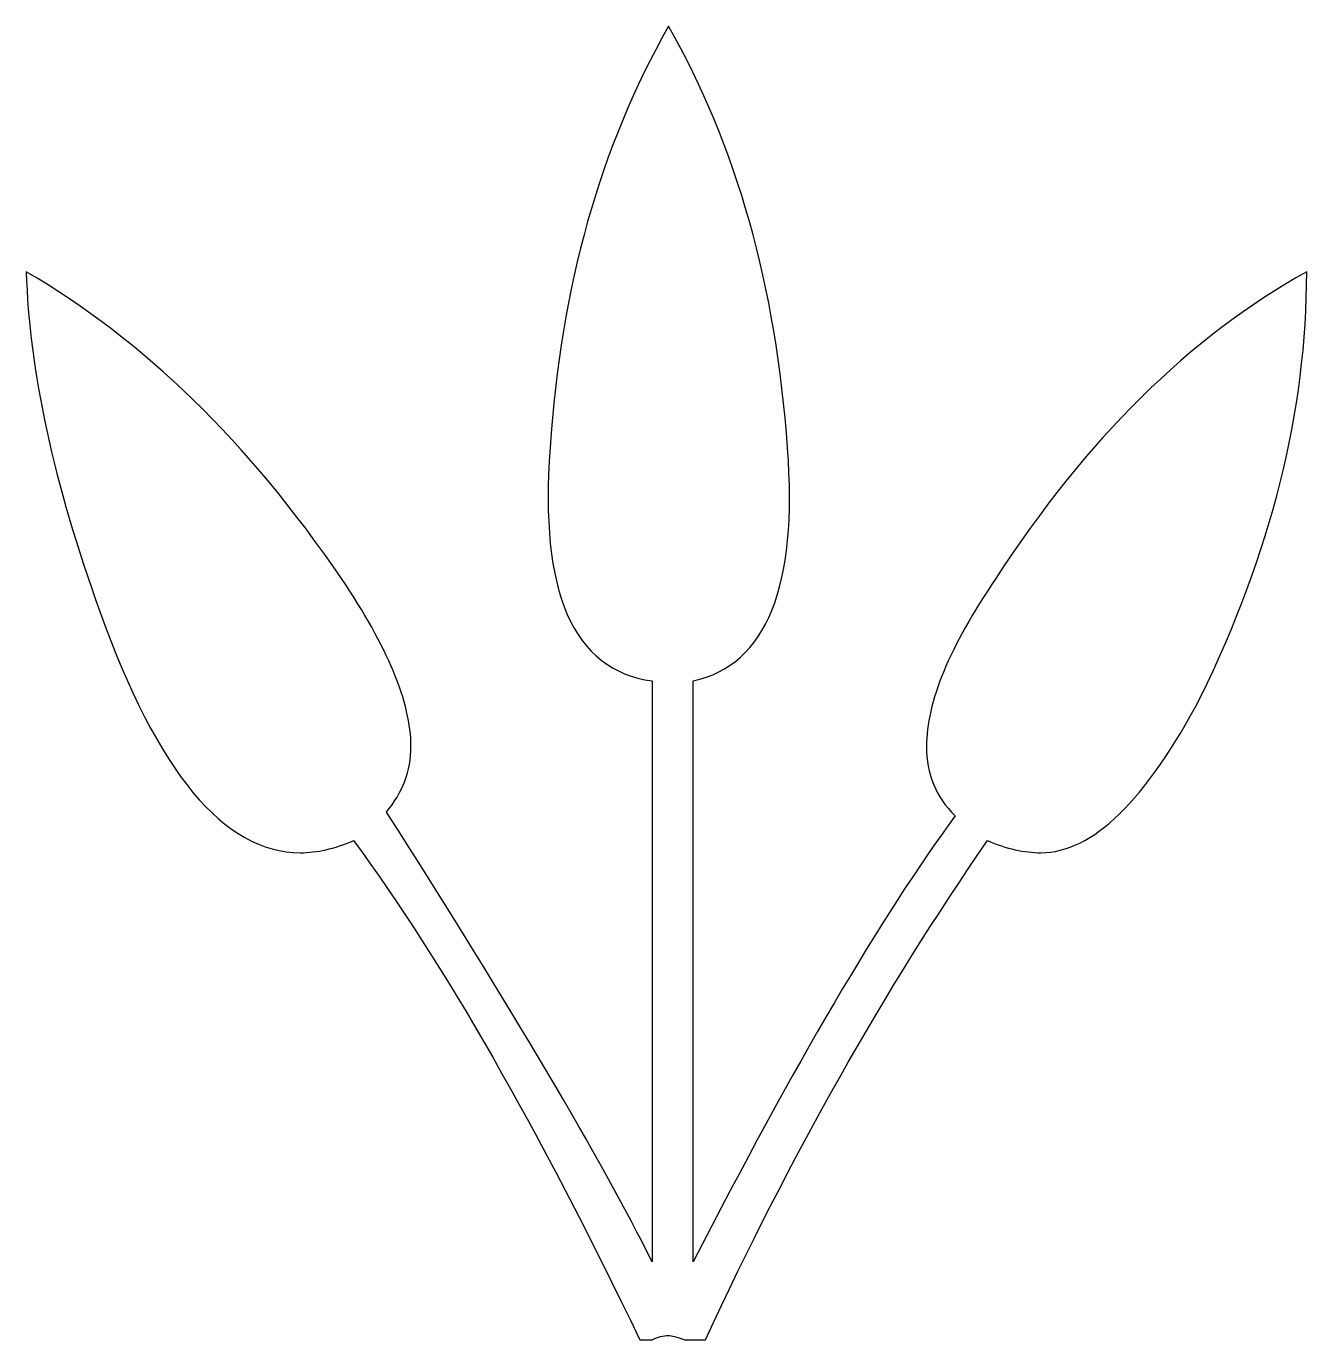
# Model space of a CAD drawing. Header units: centimetres. Extents: x -6.6 to 6.6, y -6.8 to 6.8.
import ezdxf

# ---------------------------------------------------------------- set-up
doc = ezdxf.new("R2010")
doc.units = ezdxf.units.CM
doc.header["$MEASUREMENT"] = 0
doc.layers.add('Camada 1', color=7, linetype='Continuous')

msp = doc.modelspace()

# ---------------------------------------------------------------- linework, layer by layer
at = {"layer": 'Camada 1'}
msp.add_open_spline([(-3.37514, 1.08502), (-2.89672, 0.37803), (-2.65322, -0.20398), (-2.65322, -0.65996), (-2.65322, -0.65996), (-2.65322, -0.91198), (-2.7408, -1.14158), (-2.90844, -1.33917), (-2.90844, -1.33917), (-1.60558, -3.37458), (-0.68824, -4.93375), (-0.14788, -6.01023), (-0.14788, -6.01023), (-0.14788, -6.01023), (-0.14789, 0.02136), (-0.14789, 0.02136), (-0.14789, 0.02136), (-0.97125, 0.13563), (-1.32365, 0.94298), (-1.20728, 2.44127), (-1.20728, 2.44127), (-1.09944, 4.11362), (-0.68827, 5.57132), (0.02189, 6.81758), (0.02189, 6.81758), (0.72994, 5.57131), (1.14002, 4.11362), (1.25638, 2.44127), (1.25638, 2.44127), (1.36534, 0.9985), (1.04069, 0.19117), (0.27605, 0.02136), (0.27605, 0.02136), (0.27605, 0.02136), (0.27605, -6.01024), (0.27605, -6.01024), (0.27605, -6.01024), (1.32264, -3.97051), (2.22926, -2.42627), (2.99605, -1.37974), (2.99605, -1.37974), (2.7974, -1.18218), (2.69916, -0.9408), (2.69916, -0.65997), (2.69916, -0.65997), (2.69916, -0.20399), (2.93625, 0.37802), (3.41891, 1.08501), (3.41891, 1.08501), (4.35657, 2.52778), (5.42876, 3.59141), (6.64725, 4.26954), (6.64725, 4.26954), (6.64725, 2.82465), (6.27988, 1.35195), (5.54412, -0.14736), (5.54412, -0.14736), (4.9749, -1.22596), (4.42387, -1.76203), (3.88666, -1.76203), (3.88666, -1.76203), (3.71579, -1.76203), (3.53, -1.72147), (3.3335, -1.63495), (3.3335, -1.63495), (2.2581, -3.192), (1.28097, -4.92089), (0.40528, -6.81756), (0.40528, -6.81756), (0.34654, -6.81756), (0.27606, -6.81756), (0.19171, -6.81756), (0.19171, -6.81756), (0.10519, -6.78658), (0.04862, -6.7738), (0.0219, -6.7738), (0.0219, -6.7738), (-0.03469, -6.7738), (-0.09023, -6.78658), (-0.14788, -6.81756), (-0.14788, -6.81756), (-0.20662, -6.81756), (-0.24826, -6.81756), (-0.27708, -6.81756), (-0.27708, -6.81756), (-1.32364, -4.63472), (-2.3136, -2.90898), (-3.24803, -1.63495), (-3.24803, -1.63495), (-3.44985, -1.72147), (-3.63033, -1.76203), (-3.80122, -1.76203), (-3.80122, -1.76203), (-4.59468, -1.76203), (-5.28776, -0.92584), (-5.88256, 0.74222), (-5.88256, 0.74222), (-6.36427, 2.0739), (-6.61841, 3.24965), (-6.64725, 4.26954), (-6.64725, 4.26954), (-5.4309, 3.56152), (-4.3395, 2.50001), (-3.37514, 1.08502)], degree=3, knots=[0, 0, 0, 0, 0.03703704, 0.03703704, 0.03703704, 0.03703704, 0.07407407, 0.07407407, 0.07407407, 0.07407407, 0.11111111, 0.11111111, 0.11111111, 0.11111111, 0.14814815, 0.14814815, 0.14814815, 0.14814815, 0.18518519, 0.18518519, 0.18518519, 0.18518519, 0.22222222, 0.22222222, 0.22222222, 0.22222222, 0.25925926, 0.25925926, 0.25925926, 0.25925926, 0.2962963, 0.2962963, 0.2962963, 0.2962963, 0.33333333, 0.33333333, 0.33333333, 0.33333333, 0.37037037, 0.37037037, 0.37037037, 0.37037037, 0.40740741, 0.40740741, 0.40740741, 0.40740741, 0.44444444, 0.44444444, 0.44444444, 0.44444444, 0.48148148, 0.48148148, 0.48148148, 0.48148148, 0.51851852, 0.51851852, 0.51851852, 0.51851852, 0.55555556, 0.55555556, 0.55555556, 0.55555556, 0.59259259, 0.59259259, 0.59259259, 0.59259259, 0.62962963, 0.62962963, 0.62962963, 0.62962963, 0.66666667, 0.66666667, 0.66666667, 0.66666667, 0.7037037, 0.7037037, 0.7037037, 0.7037037, 0.74074074, 0.74074074, 0.74074074, 0.74074074, 0.77777778, 0.77777778, 0.77777778, 0.77777778, 0.81481481, 0.81481481, 0.81481481, 0.81481481, 0.85185185, 0.85185185, 0.85185185, 0.85185185, 0.88888889, 0.88888889, 0.88888889, 0.88888889, 0.92592593, 0.92592593, 0.92592593, 0.92592593, 1, 1, 1, 1], dxfattribs=at)

doc.saveas('drawing.dxf')
